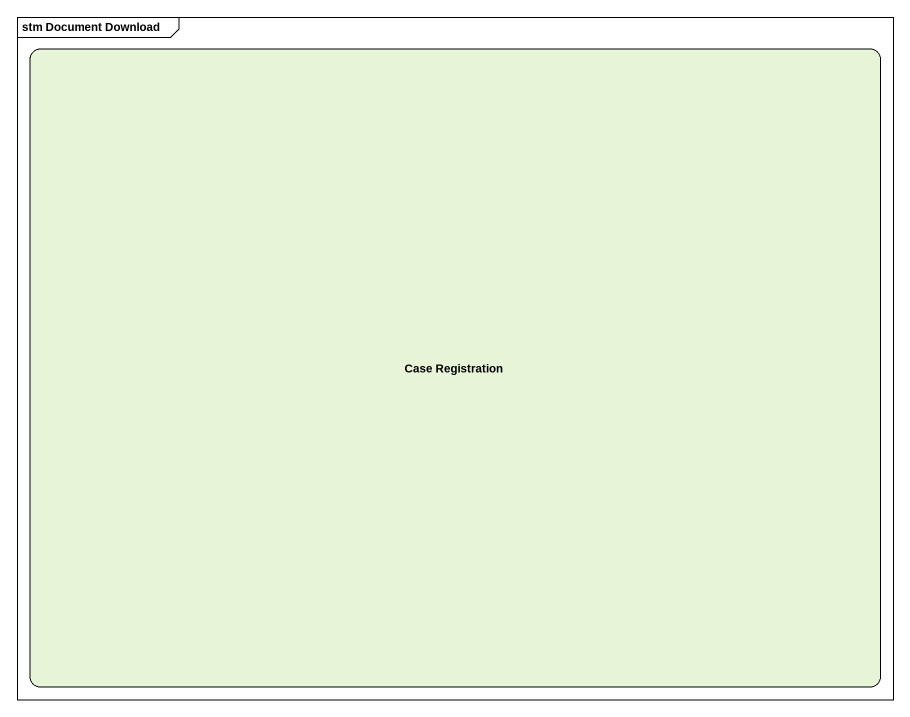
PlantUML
@startuml
mainframe stm Document Download
hide empty description
state "Case Registration" as Case_Registration
@enduml
